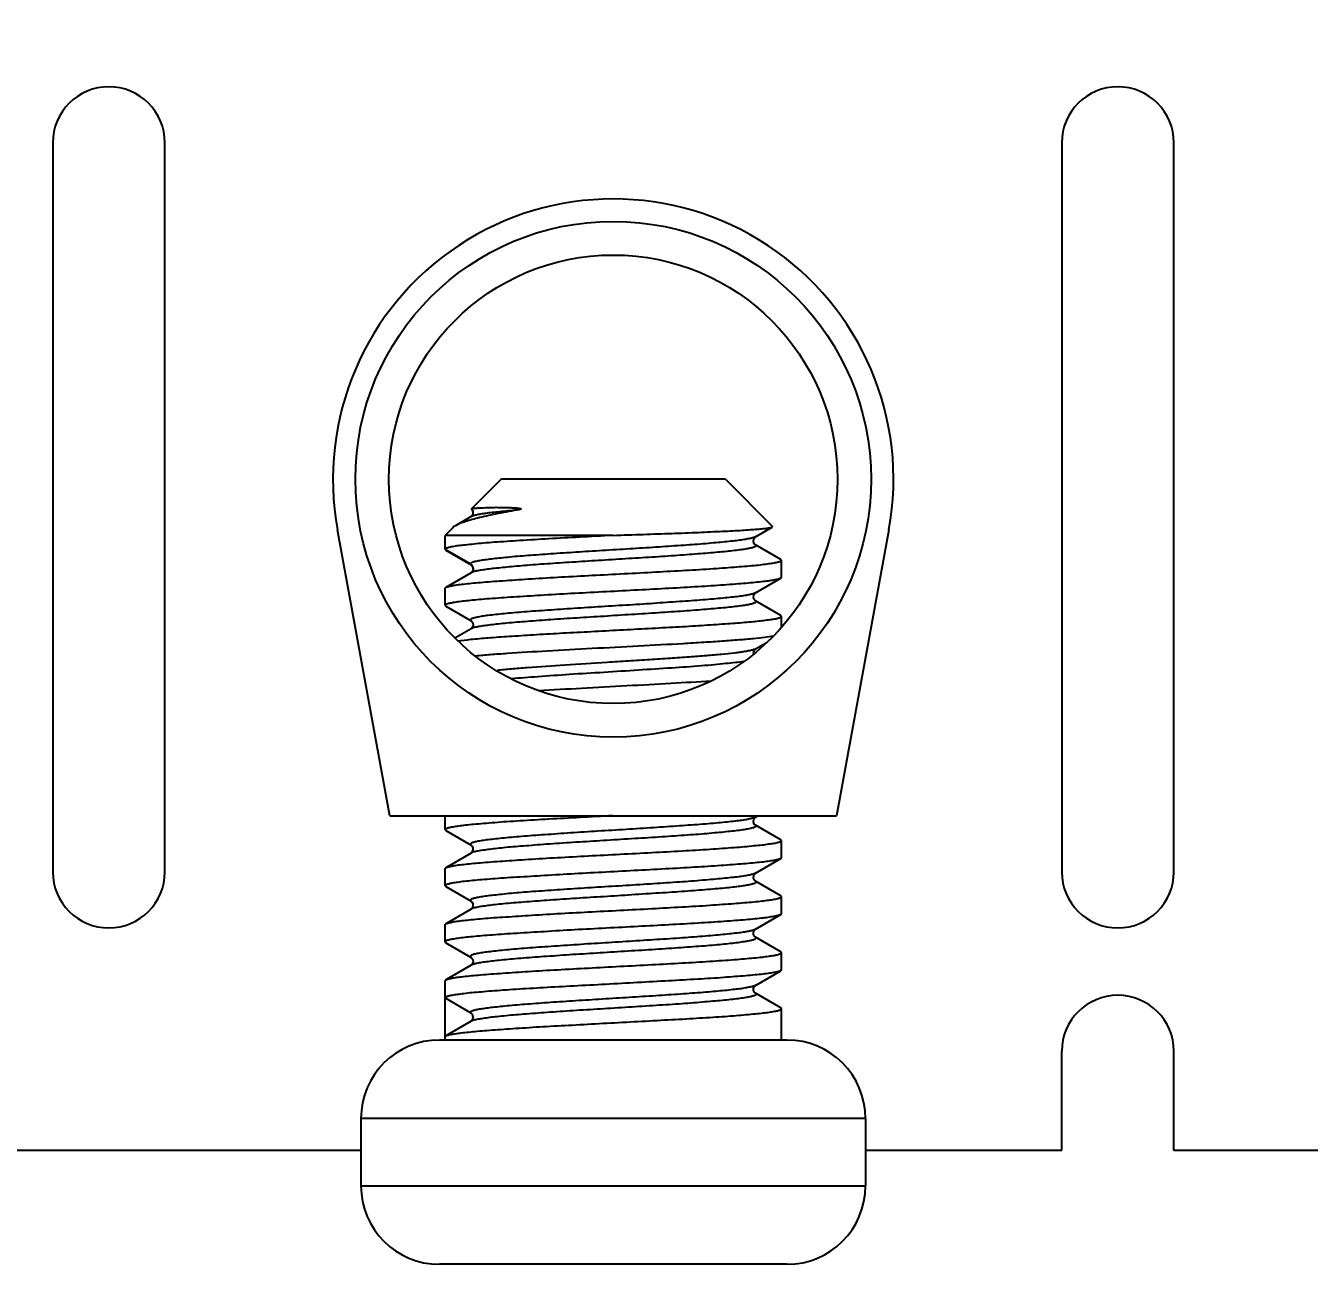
# Model space of a CAD drawing. Extents: x -144 to 4730, y -3845 to 502.
# Drawn here: x 1109.76 to 1121.21, y -3228.86 to -3217.82 of the extents above; entities that cross this region are included whole.
import ezdxf

# ---------------------------------------------------------------- set-up
doc = ezdxf.new("R2010")
doc.units = 0
doc.header["$LTSCALE"] = 15
doc.header["$MEASUREMENT"] = 0
doc.layers.get('0').update_dxf_attribs({"linetype": 'CONTINUOUS'})
doc.layers.get('Defpoints').update_dxf_attribs({"linetype": 'CONTINUOUS'})
doc.styles.add('标准', font='arial.ttf', dxfattribs={"oblique": 5})
doc.dimstyles.new('MSTD', dxfattribs={"dimtxt": 3.2, "dimasz": 1.4, "dimexe": 0.5, "dimexo": 0.5, "dimgap": 0.5, "dimtad": 0, "dimzin": 1, "dimdsep": 46, "dimtxsty": '标准', "dimcen": 0, "dimclrd": 5, "dimclre": 5, "dimclrt": 3, "dimadec": 1, "dimazin": 2, "dimtfac": 0.5, "dimtmove": 0, "dimatfit": 3, "dimfxl": 0, "dimlwd": -1, "dimarcsym": 0})

# ---------------------------------------------------------------- blocks, each defined once
blk = doc.blocks.new('*D37')
at = {"color": 5, "lineweight": -2}
for p, q in [((1130.376, -3226.545), (1130.376, -3228.845)), ((1130.376, -3228.845), (1130.564, -3227.795)), ((1130.564, -3227.795), (1130.564, -3230.595))]:
    blk.add_line(p, q, dxfattribs=at)
at = {"layer": 'Defpoints', "color": 0}
for p in [(1101.506, -3199.728), (1130.376, -3226.045), (1130.564, -3230.595)]:
    blk.add_point(p, dxfattribs=at)
at = {"color": 3, "insert": (1130.564, -3236.667), "char_height": 3.2, "attachment_point": 5, "rotation": 90, "style": '标准'}
blk.add_mtext('28.87', dxfattribs=at)

msp = doc.modelspace()

# ---------------------------------------------------------------- linework, layer by layer
at = {"color": 7, "linetype": 'Continuous'}
for p, q in [((1110.006, -3218.863), (1110.006, -3225.363)), ((1111.006, -3225.363), (1111.006, -3218.863)), ((1119.006, -3218.863), (1119.006, -3225.363)), ((1120.006, -3225.363), (1120.006, -3218.863)), ((1114.005, -3221.863), (1113.741, -3222.127)), ((1116.005, -3221.863), (1114.005, -3221.863)), ((1116.005, -3221.863), (1116.426, -3222.284)), ((1113.742, -3222.13), (1113.741, -3222.127)), ((1113.742, -3222.13), (1113.744, -3222.132)), ((1113.737, -3222.196), (1113.598, -3222.277)), ((1113.738, -3222.196), (1113.737, -3222.196)), ((1113.013, -3224.863), (1112.546, -3222.313)), ((1113.573, -3222.295), (1113.505, -3222.363)), ((1115, -3222.363), (1113.505, -3222.363)), ((1113.505, -3222.488), (1113.505, -3222.363)), ((1115.005, -3222.363), (1114.999, -3222.363)), ((1116.273, -3222.376), (1116.424, -3222.289)), ((1116.273, -3222.376), (1116.273, -3222.376)), ((1116.424, -3222.289), (1116.426, -3222.284)), ((1117.464, -3222.313), (1116.998, -3224.863)), ((1113.73, -3222.618), (1113.505, -3222.488)), ((1113.505, -3222.488), (1113.511, -3222.495)), ((1113.511, -3222.495), (1113.737, -3222.626)), ((1116.499, -3222.577), (1116.273, -3222.446)), ((1113.73, -3222.618), (1113.737, -3222.626)), ((1113.73, -3222.618), (1113.73, -3222.618)), ((1116.505, -3222.584), (1116.499, -3222.577)), ((1116.505, -3222.738), (1116.505, -3222.584)), ((1113.737, -3222.696), (1113.511, -3222.827)), ((1113.737, -3222.626), (1113.742, -3222.63)), ((1113.742, -3222.63), (1113.75, -3222.641)), ((1113.75, -3222.641), (1113.755, -3222.66)), ((1113.755, -3222.661), (1113.755, -3222.662)), ((1113.755, -3222.662), (1113.755, -3222.663)), ((1113.505, -3222.834), (1113.511, -3222.827)), ((1113.505, -3222.988), (1113.505, -3222.834)), ((1116.273, -3222.876), (1116.499, -3222.745)), ((1116.505, -3222.738), (1116.499, -3222.745)), ((1116.499, -3223.077), (1116.273, -3222.946)), ((1113.505, -3222.988), (1113.511, -3222.995)), ((1113.511, -3222.995), (1113.737, -3223.126)), ((1116.505, -3223.084), (1116.499, -3223.077)), ((1116.505, -3223.177), (1116.505, -3223.084)), ((1113.737, -3223.196), (1113.593, -3223.28)), ((1113.738, -3223.195), (1113.737, -3223.196)), ((1116.273, -3223.376), (1116.369, -3223.321)), ((1113.013, -3224.863), (1116.998, -3224.863)), ((1113.505, -3224.988), (1113.505, -3224.863)), ((1116.273, -3224.876), (1116.295, -3224.863)), ((1116.273, -3224.876), (1116.273, -3224.876)), ((1113.505, -3224.988), (1113.511, -3224.995)), ((1113.511, -3224.995), (1113.737, -3225.126)), ((1116.499, -3225.077), (1116.273, -3224.946)), ((1116.505, -3225.084), (1116.499, -3225.077)), ((1116.505, -3225.238), (1116.505, -3225.084)), ((1113.738, -3225.196), (1113.511, -3225.327)), ((1113.738, -3225.196), (1113.737, -3225.196)), ((1116.273, -3225.376), (1116.499, -3225.245)), ((1116.505, -3225.238), (1116.499, -3225.245)), ((1113.505, -3225.334), (1113.511, -3225.327)), ((1113.505, -3225.488), (1113.505, -3225.334)), ((1116.273, -3225.376), (1116.273, -3225.376)), ((1116.499, -3225.577), (1116.273, -3225.446)), ((1113.505, -3225.488), (1113.511, -3225.495)), ((1113.511, -3225.495), (1113.737, -3225.626)), ((1116.505, -3225.584), (1116.499, -3225.577)), ((1116.505, -3225.738), (1116.505, -3225.584)), ((1113.737, -3225.696), (1113.511, -3225.827)), ((1113.738, -3225.696), (1113.737, -3225.696)), ((1116.273, -3225.876), (1116.499, -3225.745)), ((1116.505, -3225.738), (1116.499, -3225.745)), ((1113.505, -3225.834), (1113.511, -3225.827)), ((1113.505, -3225.988), (1113.505, -3225.834)), ((1116.273, -3225.876), (1116.273, -3225.876)), ((1113.505, -3225.988), (1113.511, -3225.995)), ((1113.511, -3225.995), (1113.738, -3226.126)), ((1116.499, -3226.077), (1116.273, -3225.946)), ((1116.505, -3226.084), (1116.499, -3226.077)), ((1116.505, -3226.238), (1116.505, -3226.084)), ((1113.738, -3226.196), (1113.511, -3226.327)), ((1113.738, -3226.196), (1113.737, -3226.196)), ((1116.273, -3226.376), (1116.499, -3226.245)), ((1116.505, -3226.238), (1116.499, -3226.245)), ((1113.505, -3226.334), (1113.511, -3226.327)), ((1113.505, -3226.863), (1113.505, -3226.334)), ((1116.273, -3226.376), (1116.273, -3226.376)), ((1113.505, -3226.488), (1113.73, -3226.618)), ((1116.499, -3226.577), (1116.273, -3226.446)), ((1116.273, -3226.446), (1116.273, -3226.446)), ((1116.505, -3226.584), (1116.499, -3226.577)), ((1116.505, -3226.863), (1116.505, -3226.584)), ((1113.737, -3226.696), (1113.511, -3226.827)), ((1113.505, -3226.834), (1113.511, -3226.827)), ((1116.555, -3226.863), (1113.455, -3226.863)), ((1119.006, -3227.848), (1119.006, -3226.964)), ((1120.006, -3227.848), (1120.006, -3226.964)), ((1117.255, -3227.563), (1112.755, -3227.563)), ((1112.755, -3227.563), (1112.755, -3228.163)), ((1117.255, -3227.563), (1117.255, -3228.163)), ((1112.755, -3227.848), (1108.255, -3227.848)), ((1119.006, -3227.848), (1117.255, -3227.848)), ((1121.755, -3227.848), (1120.006, -3227.848)), ((1112.755, -3228.163), (1117.255, -3228.163)), ((1116.555, -3228.863), (1113.455, -3228.863))]:
    msp.add_line(p, q, dxfattribs=at)
for points in [[(1113.744, -3222.132), (1113.753, -3222.147), (1113.754, -3222.17), (1113.746, -3222.188), (1113.739, -3222.195), (1113.738, -3222.196)], [(1116.273, -3222.446), (1116.271, -3222.445), (1116.263, -3222.437), (1116.256, -3222.417), (1116.258, -3222.395), (1116.267, -3222.382), (1116.272, -3222.377), (1116.273, -3222.376)], [(1113.755, -3222.663), (1113.75, -3222.681), (1113.742, -3222.692), (1113.738, -3222.696), (1113.737, -3222.696)], [(1116.273, -3222.946), (1116.271, -3222.945), (1116.264, -3222.937), (1116.256, -3222.919), (1116.258, -3222.896), (1116.266, -3222.882), (1116.272, -3222.877), (1116.273, -3222.876)], [(1113.737, -3223.126), (1113.738, -3223.127), (1113.743, -3223.131), (1113.752, -3223.144), (1113.755, -3223.166), (1113.748, -3223.186)], [(1113.748, -3223.186), (1113.739, -3223.195), (1113.738, -3223.195)], [(1116.256, -3223.417), (1116.258, -3223.396), (1116.267, -3223.382), (1116.272, -3223.377), (1116.273, -3223.376)], [(1116.273, -3224.946), (1116.271, -3224.945), (1116.263, -3224.937), (1116.256, -3224.918), (1116.258, -3224.896), (1116.266, -3224.882), (1116.272, -3224.877), (1116.273, -3224.876)], [(1113.737, -3225.126), (1113.738, -3225.127), (1113.746, -3225.134), (1113.754, -3225.152), (1113.753, -3225.174), (1113.745, -3225.189), (1113.739, -3225.195), (1113.738, -3225.196)], [(1116.273, -3225.446), (1116.271, -3225.445), (1116.264, -3225.438), (1116.256, -3225.42), (1116.258, -3225.397), (1116.266, -3225.382), (1116.272, -3225.377), (1116.273, -3225.376)], [(1113.737, -3225.626), (1113.738, -3225.627), (1113.744, -3225.632), (1113.753, -3225.647), (1113.754, -3225.67), (1113.746, -3225.688), (1113.739, -3225.695), (1113.738, -3225.696)], [(1116.273, -3225.946), (1116.272, -3225.945), (1116.265, -3225.939), (1116.257, -3225.922), (1116.257, -3225.9), (1116.265, -3225.883), (1116.272, -3225.877), (1116.273, -3225.876)], [(1113.737, -3226.126), (1113.738, -3226.127), (1113.744, -3226.132), (1113.752, -3226.145), (1113.755, -3226.167), (1113.747, -3226.186), (1113.739, -3226.195), (1113.738, -3226.196)], [(1116.273, -3226.446), (1116.272, -3226.445), (1116.265, -3226.439), (1116.257, -3226.422), (1116.257, -3226.399), (1116.265, -3226.383), (1116.272, -3226.377), (1116.273, -3226.376)], [(1113.755, -3226.662), (1113.753, -3226.674), (1113.745, -3226.69), (1113.738, -3226.695), (1113.737, -3226.696)]]:
    msp.add_lwpolyline(points, dxfattribs=at)
for radius in [2.3, 2]:
    msp.add_circle((1115.005, -3221.863), radius, dxfattribs=at)
for centre, radius, start, end in [((1110.506, -3218.863), 0.5, 0, 180), ((1119.506, -3218.863), 0.5, 0, 180), ((1115.005, -3221.863), 2.5, 349.6289, 190.3711), ((1113.509, -3222.488), 0.00429, 171.5457, 179.9729), ((1113.735, -3222.618), 0.00502, 173.7776, 179.6078), ((1113.705, -3222.661), 0.0499, 2.0908, 60.0617), ((1116.501, -3222.585), 0.00424, 351.2684, 0.6436), ((1113.705, -3222.661), 0.0497, 358.0616, 7.431), ((1113.509, -3222.988), 0.00433, 169.7061, 179.5995), ((1116.501, -3223.084), 0.00424, 350.8444, 0.3439), ((1113.509, -3224.988), 0.00433, 169.7063, 179.5998), ((1116.256, -3224.976), 0.0342, 57.2837, 59.7848), ((1116.501, -3225.084), 0.00424, 350.4831, 359.9572), ((1110.506, -3225.363), 0.5, 180, 0), ((1119.506, -3225.363), 0.5, 180, 0), ((1113.509, -3225.488), 0.00423, 170.3747, 179.9559), ((1116.501, -3225.584), 0.00431, 350.127, 359.9563), ((1113.509, -3225.988), 0.00431, 170.5975, 180.3101), ((1116.255, -3225.977), 0.0357, 58.0395, 59.4298), ((1116.501, -3226.084), 0.00424, 350.0869, 359.951), ((1119.506, -3226.964), 0.5, 0, 180), ((1113.705, -3226.661), 0.0502, 359.356, 59.8598), ((1116.501, -3226.584), 0.0043, 350.5614, 359.9614), ((1113.455, -3227.563), 0.7, 90, 180), ((1116.555, -3227.563), 0.7, 0, 90), ((1113.455, -3228.163), 0.7, 180, 270), ((1116.555, -3228.163), 0.7, 270, 0)]:
    msp.add_arc(centre, radius, start, end, dxfattribs=at)
for points, start_tangent, end_tangent in [([(1114.146, -3222.138), (1113.954, -3222.174), (1113.796, -3222.209), (1113.731, -3222.227), (1113.676, -3222.244), (1113.632, -3222.26), (1113.598, -3222.277)], (-0.984674, -0.174406), (-0.864468, -0.502689)), ([(1114.146, -3222.138), (1113.99, -3222.153), (1113.925, -3222.16), (1113.868, -3222.167), (1113.82, -3222.174), (1113.783, -3222.182), (1113.755, -3222.189), (1113.745, -3222.192), (1113.737, -3222.196)], (-0.996496, -0.083642), (-0.863231, -0.504808)), ([(1113.741, -3222.127), (1113.744, -3222.125), (1113.749, -3222.124)], (0.707107, 0.707107), (0.971314, 0.237803)), ([(1113.749, -3222.124), (1113.752, -3222.123), (1113.763, -3222.121)], (0.971314, 0.237803), (0.99111, 0.133048)), ([(1113.763, -3222.121), (1113.788, -3222.119), (1113.822, -3222.117), (1113.916, -3222.114), (1113.975, -3222.113), (1114.008, -3222.114), (1114.042, -3222.114), (1114.077, -3222.115), (1114.095, -3222.116), (1114.105, -3222.116), (1114.114, -3222.117), (1114.123, -3222.117), (1114.133, -3222.118), (1114.142, -3222.118), (1114.152, -3222.119), (1114.156, -3222.12), (1114.161, -3222.121), (1114.166, -3222.121), (1114.17, -3222.122), (1114.175, -3222.123), (1114.179, -3222.124), (1114.181, -3222.125), (1114.182, -3222.127), (1114.182, -3222.128), (1114.18, -3222.129), (1114.179, -3222.13), (1114.177, -3222.131)], (0.99111, 0.133048), (-0.917301, -0.398195)), ([(1114.177, -3222.131), (1114.169, -3222.134), (1114.161, -3222.135), (1114.146, -3222.138)], (-0.917301, -0.398195), (-0.984862, -0.173338)), ([(1115, -3222.363), (1114.709, -3222.379), (1114.43, -3222.394), (1114.173, -3222.41), (1114.055, -3222.418), (1113.947, -3222.425), (1113.848, -3222.433), (1113.761, -3222.441), (1113.685, -3222.449), (1113.622, -3222.456), (1113.572, -3222.464), (1113.536, -3222.472), (1113.523, -3222.476), (1113.513, -3222.48), (1113.508, -3222.483), (1113.505, -3222.487)], (-0.99858, -0.053265), (-0.14675, -0.989174)), ([(1113.598, -3222.277), (1113.591, -3222.281), (1113.573, -3222.295)], (-0.864468, -0.502689), (-0.705646, -0.708565)), ([(1116.273, -3222.376), (1116.265, -3222.38), (1116.254, -3222.384), (1116.224, -3222.391), (1116.184, -3222.399), (1116.132, -3222.407), (1116.071, -3222.414), (1116, -3222.422), (1115.92, -3222.429), (1115.832, -3222.437), (1115.635, -3222.452), (1115.415, -3222.467), (1115.181, -3222.482), (1114.94, -3222.497), (1114.702, -3222.512), (1114.475, -3222.527), (1114.266, -3222.542), (1114.084, -3222.557), (1114.005, -3222.565), (1113.934, -3222.572), (1113.874, -3222.58), (1113.823, -3222.587), (1113.783, -3222.595), (1113.767, -3222.599), (1113.754, -3222.602), (1113.744, -3222.606), (1113.737, -3222.61), (1113.732, -3222.614), (1113.73, -3222.617)], (-0.865204, -0.50142), (-0.108267, -0.994122)), ([(1115.005, -3222.363), (1115.272, -3222.354), (1115.529, -3222.345), (1115.767, -3222.336), (1115.978, -3222.326), (1116.071, -3222.322), (1116.155, -3222.317), (1116.229, -3222.312), (1116.291, -3222.308), (1116.343, -3222.303), (1116.382, -3222.298), (1116.397, -3222.296), (1116.409, -3222.293), (1116.418, -3222.291), (1116.424, -3222.289)], (0.99943, 0.033765), (0.865553, 0.500817)), ([(1116.273, -3222.446), (1116.278, -3222.45), (1116.28, -3222.454), (1116.28, -3222.456), (1116.279, -3222.458), (1116.278, -3222.459), (1116.276, -3222.461), (1116.269, -3222.465), (1116.26, -3222.469), (1116.248, -3222.473), (1116.233, -3222.476), (1116.215, -3222.48), (1116.194, -3222.484), (1116.145, -3222.491), (1116.086, -3222.499), (1116.017, -3222.507), (1115.939, -3222.514), (1115.853, -3222.522), (1115.759, -3222.529), (1115.658, -3222.537), (1115.551, -3222.544), (1115.439, -3222.552), (1115.205, -3222.567), (1114.964, -3222.582), (1114.725, -3222.597), (1114.495, -3222.612), (1114.284, -3222.627), (1114.098, -3222.643), (1113.945, -3222.658), (1113.883, -3222.665), (1113.831, -3222.673), (1113.789, -3222.68), (1113.758, -3222.688)], (0.860084, -0.510153), (-0.95799, -0.2868)), ([(1113.511, -3222.827), (1113.52, -3222.823), (1113.531, -3222.82), (1113.564, -3222.812), (1113.61, -3222.804), (1113.669, -3222.797), (1113.74, -3222.789), (1113.822, -3222.782), (1113.915, -3222.774), (1114.017, -3222.767), (1114.248, -3222.752), (1114.507, -3222.736), (1114.783, -3222.721), (1115.067, -3222.706), (1115.349, -3222.691), (1115.619, -3222.676), (1115.867, -3222.661), (1115.979, -3222.653), (1116.083, -3222.646), (1116.177, -3222.638), (1116.261, -3222.631), (1116.333, -3222.623), (1116.393, -3222.615), (1116.441, -3222.608), (1116.476, -3222.6), (1116.488, -3222.597), (1116.497, -3222.593), (1116.503, -3222.589), (1116.505, -3222.585)], (0.86507, 0.501651), (0.151495, 0.988458)), ([(1113.758, -3222.688), (1113.746, -3222.692), (1113.737, -3222.696)], (-0.95799, -0.2868), (-0.865008, -0.501758)), ([(1116.499, -3222.745), (1116.491, -3222.749), (1116.479, -3222.753), (1116.446, -3222.76), (1116.4, -3222.768), (1116.342, -3222.775), (1116.271, -3222.783), (1116.189, -3222.791), (1116.096, -3222.798), (1115.994, -3222.806), (1115.763, -3222.821), (1115.504, -3222.836), (1115.228, -3222.851), (1114.944, -3222.866), (1114.662, -3222.881), (1114.392, -3222.896), (1114.144, -3222.912), (1114.032, -3222.919), (1113.928, -3222.927), (1113.834, -3222.934), (1113.75, -3222.942), (1113.678, -3222.949), (1113.617, -3222.957), (1113.57, -3222.965), (1113.535, -3222.972), (1113.522, -3222.976), (1113.513, -3222.98), (1113.508, -3222.983), (1113.505, -3222.987)], (-0.865122, -0.501561), (-0.178163, -0.984001)), ([(1116.273, -3222.876), (1116.265, -3222.88), (1116.253, -3222.884), (1116.222, -3222.892), (1116.179, -3222.9), (1116.124, -3222.908), (1116.059, -3222.915), (1115.983, -3222.923), (1115.899, -3222.931), (1115.805, -3222.939), (1115.596, -3222.954), (1115.364, -3222.97), (1115.119, -3222.986), (1114.869, -3223.001), (1114.624, -3223.017), (1114.507, -3223.025), (1114.394, -3223.033), (1114.287, -3223.04), (1114.188, -3223.048), (1114.096, -3223.056), (1114.012, -3223.064), (1113.939, -3223.072), (1113.875, -3223.079), (1113.823, -3223.087), (1113.801, -3223.091), (1113.782, -3223.095), (1113.765, -3223.099), (1113.752, -3223.103), (1113.742, -3223.107), (1113.735, -3223.111), (1113.733, -3223.113), (1113.731, -3223.115), (1113.73, -3223.117), (1113.73, -3223.119), (1113.732, -3223.122), (1113.737, -3223.126)], (-0.864777, -0.502156), (0.862408, -0.506213)), ([(1116.273, -3222.946), (1116.278, -3222.95), (1116.28, -3222.954), (1116.28, -3222.956), (1116.279, -3222.958), (1116.278, -3222.96), (1116.275, -3222.962), (1116.268, -3222.965), (1116.259, -3222.969), (1116.246, -3222.973), (1116.23, -3222.977), (1116.212, -3222.981), (1116.19, -3222.985), (1116.139, -3222.992), (1116.078, -3223), (1116.006, -3223.008), (1115.925, -3223.015), (1115.835, -3223.023), (1115.738, -3223.031), (1115.634, -3223.039), (1115.524, -3223.046), (1115.409, -3223.054), (1115.169, -3223.069), (1114.923, -3223.085), (1114.68, -3223.1), (1114.449, -3223.115), (1114.239, -3223.131), (1114.057, -3223.146), (1113.979, -3223.154), (1113.911, -3223.162), (1113.853, -3223.169), (1113.805, -3223.177), (1113.769, -3223.185), (1113.745, -3223.192)], (0.86036, -0.509688), (-0.924566, -0.381021)), ([(1113.617, -3223.304), (1113.734, -3223.29), (1113.889, -3223.276), (1114.077, -3223.263), (1114.291, -3223.249), (1114.527, -3223.235), (1114.776, -3223.222), (1115.033, -3223.208), (1115.288, -3223.194), (1115.536, -3223.181), (1115.767, -3223.167), (1115.977, -3223.153), (1116.071, -3223.147), (1116.157, -3223.14), (1116.235, -3223.133), (1116.304, -3223.126), (1116.364, -3223.119), (1116.413, -3223.112), (1116.452, -3223.106), (1116.481, -3223.099), (1116.491, -3223.095), (1116.498, -3223.092), (1116.503, -3223.089), (1116.505, -3223.085)], (0.990365, 0.138479), (0.158755, 0.987318)), ([(1113.745, -3223.192), (1113.743, -3223.193), (1113.737, -3223.196)], (-0.924566, -0.381021), (-0.865466, -0.500968)), ([(1116.434, -3223.263), (1116.357, -3223.274), (1116.255, -3223.285), (1116.128, -3223.296), (1115.979, -3223.307), (1115.812, -3223.318), (1115.629, -3223.329), (1115.231, -3223.351), (1114.816, -3223.373), (1114.416, -3223.395), (1114.06, -3223.417), (1113.908, -3223.428), (1113.777, -3223.439)], (-0.985118, -0.171877), (-0.995759, -0.092)), ([(1116.273, -3223.376), (1116.259, -3223.382), (1116.238, -3223.388), (1116.21, -3223.394), (1116.175, -3223.4), (1116.133, -3223.406), (1116.086, -3223.412), (1115.972, -3223.424), (1115.836, -3223.436), (1115.682, -3223.448), (1115.512, -3223.46), (1115.331, -3223.472), (1115.142, -3223.484), (1114.95, -3223.496), (1114.575, -3223.52), (1114.238, -3223.544), (1114.094, -3223.556), (1113.97, -3223.568)], (-0.86475, -0.502203), (-0.994344, -0.106204)), ([(1116.17, -3223.488), (1116.098, -3223.498), (1116.01, -3223.507), (1115.908, -3223.517), (1115.791, -3223.527), (1115.526, -3223.546), (1115.23, -3223.565), (1114.92, -3223.585), (1114.616, -3223.604), (1114.334, -3223.624), (1114.093, -3223.643)], (-0.988478, -0.151366), (-0.996037, -0.088939)), ([(1114.339, -3223.746), (1114.722, -3223.725), (1115.127, -3223.703), (1115.522, -3223.681), (1115.88, -3223.66)], (0.99825, 0.059132), (0.997873, 0.065195)), ([(1115, -3224.863), (1114.71, -3224.879), (1114.431, -3224.894), (1114.173, -3224.91), (1114.056, -3224.917), (1113.948, -3224.925), (1113.849, -3224.933), (1113.762, -3224.941), (1113.686, -3224.948), (1113.623, -3224.956), (1113.573, -3224.964), (1113.536, -3224.972), (1113.523, -3224.976), (1113.514, -3224.979), (1113.508, -3224.983), (1113.505, -3224.987)], (-0.998596, -0.052979), (-0.17816, -0.984002)), ([(1116.273, -3224.876), (1116.265, -3224.88), (1116.253, -3224.884), (1116.222, -3224.892), (1116.179, -3224.9), (1116.124, -3224.908), (1116.059, -3224.915), (1115.983, -3224.923), (1115.899, -3224.931), (1115.805, -3224.939), (1115.596, -3224.954), (1115.364, -3224.97), (1115.119, -3224.986), (1114.869, -3225.001), (1114.624, -3225.017), (1114.507, -3225.025), (1114.394, -3225.033), (1114.287, -3225.04), (1114.188, -3225.048), (1114.096, -3225.056), (1114.012, -3225.064), (1113.939, -3225.072), (1113.875, -3225.079), (1113.823, -3225.087), (1113.801, -3225.091), (1113.782, -3225.095), (1113.765, -3225.099), (1113.752, -3225.103), (1113.742, -3225.107), (1113.735, -3225.111), (1113.733, -3225.113), (1113.731, -3225.115), (1113.73, -3225.117), (1113.73, -3225.119), (1113.732, -3225.122), (1113.737, -3225.126)], (-0.864777, -0.502156), (0.862387, -0.506249)), ([(1116.274, -3224.947), (1116.277, -3224.949), (1116.279, -3224.951), (1116.28, -3224.953), (1116.28, -3224.955), (1116.278, -3224.958), (1116.274, -3224.962), (1116.266, -3224.966), (1116.256, -3224.97), (1116.242, -3224.974), (1116.225, -3224.978), (1116.206, -3224.982), (1116.184, -3224.986), (1116.13, -3224.994), (1116.066, -3225.001), (1115.992, -3225.009), (1115.908, -3225.017), (1115.816, -3225.025), (1115.717, -3225.033), (1115.61, -3225.04), (1115.497, -3225.048), (1115.38, -3225.056), (1115.136, -3225.071), (1114.887, -3225.087), (1114.642, -3225.102), (1114.411, -3225.118), (1114.304, -3225.126), (1114.203, -3225.134), (1114.11, -3225.141), (1114.026, -3225.149), (1113.951, -3225.157), (1113.886, -3225.165), (1113.831, -3225.173), (1113.788, -3225.18), (1113.757, -3225.188), (1113.746, -3225.192), (1113.738, -3225.196)], (0.840929, -0.541145), (-0.865603, -0.50073)), ([(1113.511, -3225.327), (1113.52, -3225.323), (1113.531, -3225.32), (1113.564, -3225.312), (1113.61, -3225.304), (1113.669, -3225.297), (1113.74, -3225.289), (1113.822, -3225.282), (1113.915, -3225.274), (1114.018, -3225.267), (1114.249, -3225.251), (1114.507, -3225.236), (1114.783, -3225.221), (1115.067, -3225.206), (1115.349, -3225.191), (1115.619, -3225.176), (1115.867, -3225.161), (1115.979, -3225.153), (1116.083, -3225.146), (1116.177, -3225.138), (1116.261, -3225.13), (1116.333, -3225.123), (1116.393, -3225.115), (1116.441, -3225.108), (1116.476, -3225.1), (1116.488, -3225.096), (1116.497, -3225.093), (1116.503, -3225.089), (1116.505, -3225.085)], (0.865202, 0.501423), (0.164881, 0.986313)), ([(1116.499, -3225.245), (1116.491, -3225.249), (1116.479, -3225.253), (1116.446, -3225.26), (1116.4, -3225.268), (1116.341, -3225.276), (1116.27, -3225.283), (1116.188, -3225.291), (1116.096, -3225.298), (1115.993, -3225.306), (1115.762, -3225.321), (1115.504, -3225.336), (1115.227, -3225.351), (1114.943, -3225.366), (1114.661, -3225.381), (1114.391, -3225.397), (1114.144, -3225.412), (1114.031, -3225.419), (1113.927, -3225.427), (1113.833, -3225.434), (1113.75, -3225.442), (1113.677, -3225.449), (1113.617, -3225.457), (1113.569, -3225.465), (1113.535, -3225.472), (1113.522, -3225.476), (1113.513, -3225.48), (1113.507, -3225.483), (1113.505, -3225.487)], (-0.865082, -0.501631), (-0.166741, -0.986001)), ([(1116.273, -3225.376), (1116.265, -3225.38), (1116.253, -3225.384), (1116.222, -3225.392), (1116.178, -3225.4), (1116.124, -3225.408), (1116.058, -3225.415), (1115.983, -3225.423), (1115.898, -3225.431), (1115.805, -3225.439), (1115.596, -3225.455), (1115.364, -3225.47), (1115.118, -3225.486), (1114.868, -3225.501), (1114.624, -3225.517), (1114.506, -3225.525), (1114.394, -3225.533), (1114.287, -3225.54), (1114.187, -3225.548), (1114.095, -3225.556), (1114.012, -3225.564), (1113.939, -3225.572), (1113.875, -3225.579), (1113.823, -3225.587), (1113.801, -3225.591), (1113.782, -3225.595), (1113.766, -3225.599), (1113.752, -3225.603), (1113.742, -3225.607), (1113.735, -3225.611), (1113.733, -3225.613), (1113.731, -3225.615), (1113.73, -3225.617), (1113.73, -3225.619), (1113.732, -3225.622), (1113.737, -3225.626)], (-0.86475, -0.502203), (0.864518, -0.502601)), ([(1116.273, -3225.446), (1116.278, -3225.45), (1116.28, -3225.454), (1116.28, -3225.456), (1116.279, -3225.458), (1116.278, -3225.46), (1116.275, -3225.462), (1116.268, -3225.466), (1116.258, -3225.469), (1116.244, -3225.473), (1116.228, -3225.477), (1116.209, -3225.481), (1116.187, -3225.485), (1116.135, -3225.493), (1116.072, -3225.501), (1115.998, -3225.509), (1115.915, -3225.516), (1115.823, -3225.524), (1115.723, -3225.532), (1115.616, -3225.54), (1115.504, -3225.548), (1115.386, -3225.555), (1115.141, -3225.571), (1114.891, -3225.587), (1114.646, -3225.602), (1114.414, -3225.618), (1114.205, -3225.634), (1114.027, -3225.649), (1113.951, -3225.657), (1113.886, -3225.665), (1113.832, -3225.672), (1113.788, -3225.68), (1113.757, -3225.688), (1113.745, -3225.692), (1113.737, -3225.696)], (0.863333, -0.504635), (-0.863722, -0.503968)), ([(1113.511, -3225.827), (1113.52, -3225.823), (1113.531, -3225.82), (1113.564, -3225.812), (1113.61, -3225.804), (1113.669, -3225.797), (1113.739, -3225.789), (1113.821, -3225.782), (1113.914, -3225.774), (1114.017, -3225.767), (1114.248, -3225.752), (1114.506, -3225.736), (1114.782, -3225.721), (1115.067, -3225.706), (1115.349, -3225.691), (1115.618, -3225.676), (1115.866, -3225.661), (1115.979, -3225.653), (1116.082, -3225.646), (1116.177, -3225.638), (1116.26, -3225.631), (1116.333, -3225.623), (1116.393, -3225.615), (1116.441, -3225.608), (1116.475, -3225.6), (1116.488, -3225.596), (1116.497, -3225.593), (1116.503, -3225.589), (1116.505, -3225.585)], (0.863345, 0.504613), (0.171025, 0.985267)), ([(1116.499, -3225.745), (1116.491, -3225.749), (1116.479, -3225.753), (1116.446, -3225.76), (1116.4, -3225.768), (1116.341, -3225.776), (1116.27, -3225.783), (1116.188, -3225.791), (1116.095, -3225.798), (1115.993, -3225.806), (1115.762, -3225.821), (1115.503, -3225.836), (1115.227, -3225.851), (1114.943, -3225.866), (1114.661, -3225.881), (1114.391, -3225.897), (1114.144, -3225.912), (1114.031, -3225.919), (1113.928, -3225.927), (1113.833, -3225.934), (1113.75, -3225.942), (1113.678, -3225.949), (1113.617, -3225.957), (1113.57, -3225.965), (1113.535, -3225.972), (1113.522, -3225.976), (1113.513, -3225.98), (1113.508, -3225.983), (1113.505, -3225.987)], (-0.86511, -0.501582), (-0.162962, -0.986632)), ([(1116.273, -3225.876), (1116.265, -3225.88), (1116.253, -3225.884), (1116.222, -3225.892), (1116.178, -3225.9), (1116.124, -3225.908), (1116.058, -3225.915), (1115.983, -3225.923), (1115.898, -3225.931), (1115.805, -3225.939), (1115.596, -3225.955), (1115.364, -3225.97), (1115.118, -3225.986), (1114.868, -3226.001), (1114.624, -3226.017), (1114.506, -3226.025), (1114.394, -3226.033), (1114.287, -3226.04), (1114.187, -3226.048), (1114.095, -3226.056), (1114.012, -3226.064), (1113.939, -3226.072), (1113.875, -3226.079), (1113.823, -3226.087), (1113.801, -3226.091), (1113.782, -3226.095), (1113.765, -3226.099), (1113.752, -3226.103), (1113.742, -3226.107), (1113.735, -3226.111), (1113.733, -3226.113), (1113.731, -3226.115), (1113.73, -3226.117), (1113.73, -3226.119), (1113.732, -3226.122), (1113.737, -3226.126)], (-0.864764, -0.502178), (0.862654, -0.505795)), ([(1116.274, -3225.946), (1116.278, -3225.95), (1116.28, -3225.954), (1116.279, -3225.958), (1116.277, -3225.96), (1116.274, -3225.962), (1116.267, -3225.966), (1116.256, -3225.97), (1116.243, -3225.974), (1116.226, -3225.978), (1116.207, -3225.982), (1116.185, -3225.985), (1116.132, -3225.993), (1116.068, -3226.001), (1115.994, -3226.009), (1115.911, -3226.017), (1115.818, -3226.025), (1115.718, -3226.032), (1115.612, -3226.04), (1115.499, -3226.048), (1115.382, -3226.056), (1115.138, -3226.071), (1114.888, -3226.087), (1114.644, -3226.102), (1114.413, -3226.118), (1114.204, -3226.133), (1114.111, -3226.141), (1114.026, -3226.149), (1113.951, -3226.157), (1113.886, -3226.165), (1113.832, -3226.172), (1113.789, -3226.18), (1113.757, -3226.188), (1113.746, -3226.192), (1113.738, -3226.196)], (0.848286, -0.529539), (-0.865594, -0.500746)), ([(1113.511, -3226.327), (1113.52, -3226.323), (1113.531, -3226.32), (1113.564, -3226.312), (1113.611, -3226.304), (1113.669, -3226.297), (1113.74, -3226.289), (1113.822, -3226.282), (1113.915, -3226.274), (1114.018, -3226.267), (1114.249, -3226.251), (1114.507, -3226.236), (1114.783, -3226.221), (1115.067, -3226.206), (1115.349, -3226.191), (1115.619, -3226.176), (1115.866, -3226.161), (1115.979, -3226.153), (1116.083, -3226.146), (1116.177, -3226.138), (1116.26, -3226.131), (1116.333, -3226.123), (1116.393, -3226.115), (1116.441, -3226.108), (1116.475, -3226.1), (1116.488, -3226.096), (1116.497, -3226.093), (1116.503, -3226.089), (1116.505, -3226.085)], (0.866155, 0.499775), (0.171627, 0.985162)), ([(1116.499, -3226.245), (1116.491, -3226.249), (1116.479, -3226.253), (1116.446, -3226.26), (1116.4, -3226.268), (1116.341, -3226.276), (1116.27, -3226.283), (1116.187, -3226.291), (1116.094, -3226.298), (1115.991, -3226.306), (1115.759, -3226.321), (1115.499, -3226.336), (1115.222, -3226.351), (1114.937, -3226.367), (1114.654, -3226.382), (1114.384, -3226.397), (1114.137, -3226.412), (1114.024, -3226.42), (1113.921, -3226.427), (1113.827, -3226.435), (1113.744, -3226.442), (1113.672, -3226.45), (1113.613, -3226.458), (1113.588, -3226.461), (1113.566, -3226.465), (1113.548, -3226.469), (1113.532, -3226.473), (1113.52, -3226.477), (1113.512, -3226.48), (1113.509, -3226.482), (1113.507, -3226.484), (1113.505, -3226.488)], (-0.865104, -0.501592), (-0.010829, -0.999941)), ([(1116.273, -3226.376), (1116.265, -3226.38), (1116.254, -3226.384), (1116.224, -3226.391), (1116.184, -3226.399), (1116.132, -3226.407), (1116.071, -3226.414), (1116, -3226.422), (1115.92, -3226.429), (1115.831, -3226.437), (1115.633, -3226.452), (1115.413, -3226.467), (1115.178, -3226.482), (1114.937, -3226.497), (1114.698, -3226.512), (1114.47, -3226.527), (1114.262, -3226.542), (1114.08, -3226.557), (1114.001, -3226.565), (1113.931, -3226.573), (1113.871, -3226.58), (1113.821, -3226.588), (1113.8, -3226.591), (1113.781, -3226.595), (1113.766, -3226.599), (1113.753, -3226.603), (1113.743, -3226.607), (1113.736, -3226.61), (1113.73, -3226.618)], (-0.864767, -0.502173), (-0.009177, -0.999958)), ([(1116.273, -3226.446), (1116.278, -3226.45), (1116.28, -3226.454), (1116.28, -3226.456), (1116.279, -3226.458), (1116.278, -3226.46), (1116.275, -3226.462), (1116.268, -3226.466), (1116.258, -3226.469), (1116.245, -3226.473), (1116.229, -3226.477), (1116.21, -3226.481), (1116.188, -3226.485), (1116.135, -3226.493), (1116.072, -3226.501), (1115.998, -3226.509), (1115.915, -3226.516), (1115.823, -3226.524), (1115.723, -3226.532), (1115.617, -3226.54), (1115.504, -3226.548), (1115.387, -3226.555), (1115.142, -3226.571), (1114.892, -3226.587), (1114.646, -3226.602), (1114.415, -3226.618), (1114.206, -3226.634), (1114.027, -3226.649), (1113.952, -3226.657), (1113.886, -3226.665), (1113.832, -3226.673), (1113.788, -3226.68), (1113.757, -3226.688), (1113.746, -3226.692), (1113.737, -3226.696)], (0.863553, -0.504258), (-0.865038, -0.501706)), ([(1113.525, -3226.821), (1113.538, -3226.817), (1113.555, -3226.813), (1113.574, -3226.81), (1113.596, -3226.807), (1113.65, -3226.799), (1113.715, -3226.792), (1113.792, -3226.784), (1113.879, -3226.777), (1113.975, -3226.77), (1114.081, -3226.762), (1114.194, -3226.755), (1114.314, -3226.747), (1114.572, -3226.733), (1114.844, -3226.718), (1115.122, -3226.703), (1115.396, -3226.688), (1115.656, -3226.674), (1115.894, -3226.659), (1116.002, -3226.652), (1116.102, -3226.644), (1116.192, -3226.637), (1116.272, -3226.629), (1116.341, -3226.622), (1116.398, -3226.615), (1116.444, -3226.607), (1116.477, -3226.6), (1116.489, -3226.596), (1116.497, -3226.593), (1116.503, -3226.589), (1116.505, -3226.585)], (0.901384, 0.433021), (0.163598, 0.986527)), ([(1113.511, -3226.831), (1113.514, -3226.828), (1113.525, -3226.821)], (0.766118, 0.6427), (0.901384, 0.433021))]:
    msp.add_spline(points, degree=3, dxfattribs=dict(at, start_tangent=start_tangent, end_tangent=end_tangent))

# ---------------------------------------------------------------- dimensions: what is measured, and where the dimension line sits
dim = msp.add_ordinate_dim(feature_location=(1130.376, -3226.045), offset=(0.188, -4.55), dtype=1, origin=(1101.506, -3199.728), dimstyle='MSTD')
dim.commit()
dim.dimension.update_dxf_attribs({"geometry": '*D37', "text_midpoint": (1130.564, -3236.667)})

doc.saveas('drawing.dxf')
